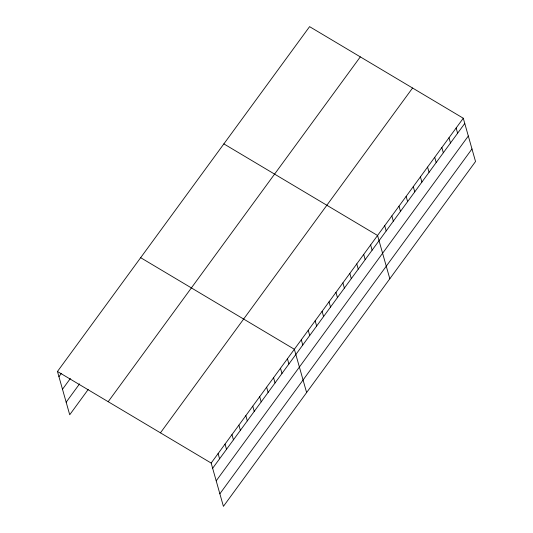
<?xml version="1.0" encoding="UTF-8"?>
<svg xmlns="http://www.w3.org/2000/svg" width="533" height="533" viewBox="0 0 533 533"><rect width="100%" height="100%" fill="white"/><g stroke="black" fill="none" stroke-linecap="round" stroke-linejoin="round"><path stroke-width="0.8" d="M57.464 371.481L309.586 26.65L463.284 118.233L475.536 161.519L223.414 506.35L211.168 463.064L57.464 371.481L69.716 414.767L88.205 389.476M58.943 376.698L61.255 373.54M62.494 389.263L70.356 378.517M66.159 402.202L79.564 383.867M108.186 401.702L360.308 56.871M160.446 432.843L412.569 88.012M211.168 463.064L463.284 118.233M212.64 468.287L464.763 123.456M216.198 480.846L468.32 136.015M219.863 493.791L471.978 148.96M223.867 143.89L377.564 235.479L389.816 278.759M140.665 257.686L294.363 349.275L306.615 392.555M456.141 128.007L457.62 133.223M448.999 137.774L450.478 142.997M441.857 147.548L443.336 152.764M434.715 157.315L436.187 162.538M427.573 167.089L429.045 172.306M420.424 176.856L421.903 182.079M413.282 186.63L414.761 191.847M406.139 196.397L407.618 201.621M398.997 206.171L400.476 211.388M391.855 215.938L393.327 221.155M384.706 225.706L386.185 230.929M370.635 244.96L372.107 250.184M363.699 254.441L365.178 259.664M356.764 263.928L358.243 269.145M349.835 273.409L351.307 278.632M342.899 282.89L344.378 288.113M335.963 292.377L337.442 297.594M329.034 301.858L330.507 307.081M322.099 311.339L323.578 316.562M315.163 320.826L316.642 326.043M308.234 330.307L309.706 335.524M301.298 339.788L302.777 345.011M287.434 358.756L288.913 363.972M280.498 368.236L281.977 373.46M273.569 377.724L275.041 382.941M266.633 387.205L268.112 392.421M259.698 396.685L261.177 401.909M252.769 406.173L254.241 411.389M245.833 415.653L247.312 420.87M238.897 425.134L240.376 430.358M231.968 434.615L233.441 439.838M225.033 444.102L226.512 449.319M218.097 453.583L219.576 458.806"/></g></svg>
